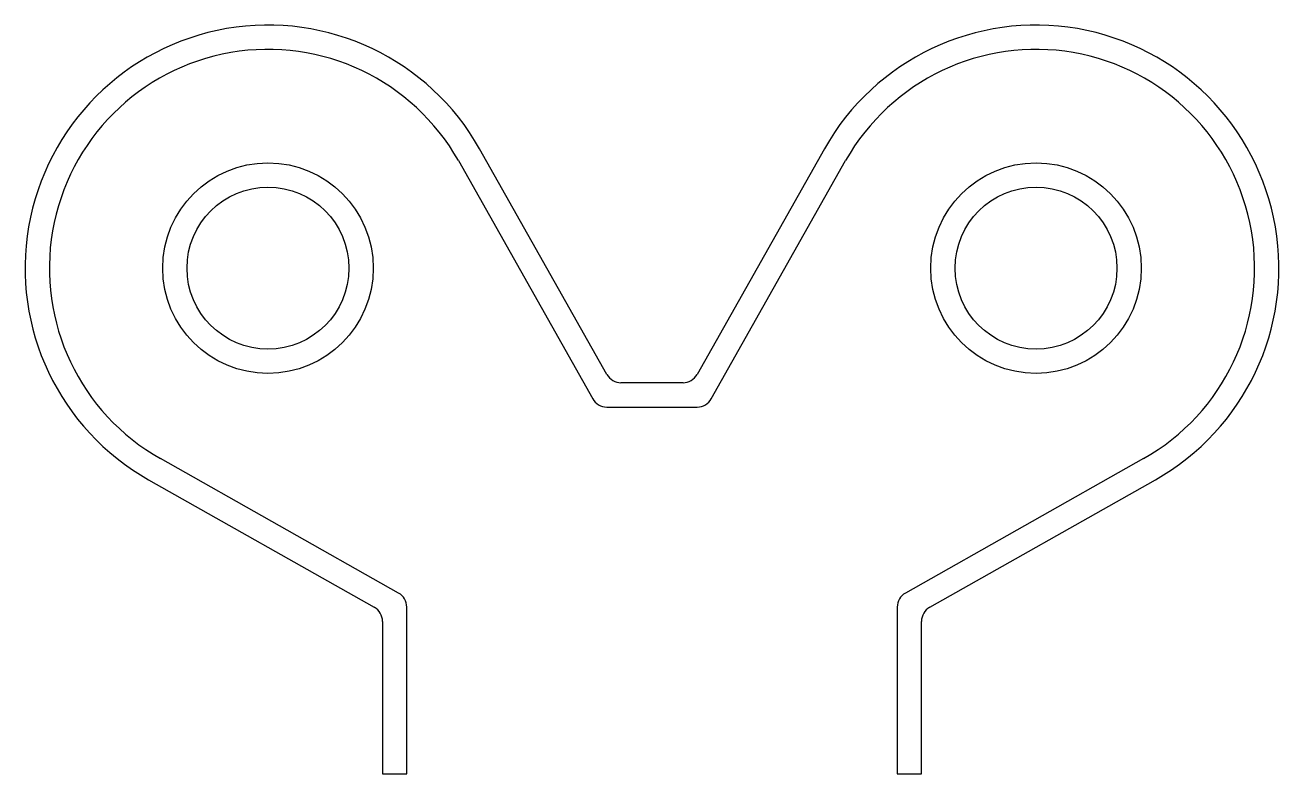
# Model space of a CAD drawing. Header units: metres. Extents: x -44 to 111, y 0 to 92.
import ezdxf

# ---------------------------------------------------------------- set-up
doc = ezdxf.new("R2010")
doc.units = ezdxf.units.M

msp = doc.modelspace()

# ---------------------------------------------------------------- linework, layer by layer
at = {"layer": 'PARAMETRIX'}
for p, q in [((27.7103, 49.3014), (11.9854, 77.1693)), ((54.5832, 77.1693), (38.8582, 49.3014)), ((9.3726, 75.695), (25.9585, 46.3014)), ((40.6101, 46.3014), (57.1959, 75.695)), ((37.1164, 48.2843), (29.4522, 48.2843)), ((27.7003, 45.2843), (38.8682, 45.2843)), ((1.9829, 22.3258), (-27.4108, 38.9117)), ((93.9793, 38.9117), (64.5857, 22.3258)), ((-28.885, 36.2989), (-1.0171, 20.5739)), ((67.5857, 20.5739), (95.4536, 36.2989)), ((3, 0), (3, 20.5839)), ((63.5685, 20.5839), (63.5685, 0)), ((0, 18.8321), (0, 0)), ((66.5685, 0), (66.5685, 18.8321)), ((0, 0), (3, 0)), ((63.5685, 0), (66.5685, 0))]:
    msp.add_line(p, q, dxfattribs=at)
for centre, radius in [((-14.1421, 62.4264), 13), ((80.7107, 62.4264), 13), ((-14.1421, 62.4264), 10), ((80.7107, 62.4264), 10)]:
    msp.add_circle(centre, radius, dxfattribs=at)
for centre, radius, start, end in [((-14.1421, 62.4264), 30, 29.4346, 240.5654), ((80.7107, 62.4264), 30, 299.4346, 150.5654), ((-14.1421, 62.4264), 27, 29.4346, 240.5654), ((80.7107, 62.4264), 27, 299.4346, 150.5654), ((29.4522, 50.2843), 2, 209.4346, 270), ((37.1164, 50.2843), 2, 270, 330.5654), ((27.7003, 47.2843), 2, 209.4346, 270), ((38.8682, 47.2843), 2, 270, 330.5654), ((1, 20.5839), 2, 360, 60.5654), ((65.5685, 20.5839), 2, 119.4346, 180), ((-2, 18.8321), 2, 360, 60.5654), ((68.5685, 18.8321), 2, 119.4346, 180)]:
    msp.add_arc(centre, radius, start, end, dxfattribs=at)

doc.saveas('drawing.dxf')
